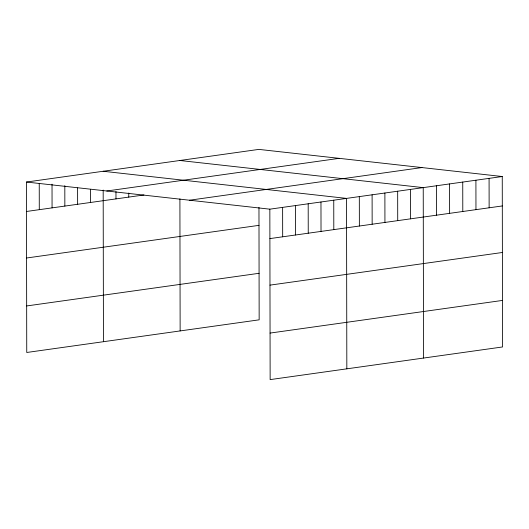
<?xml version="1.0" encoding="UTF-8"?>
<svg xmlns="http://www.w3.org/2000/svg" width="529" height="529" viewBox="0 0 529 529"><rect width="100%" height="100%" fill="white"/><g stroke="black" fill="none" stroke-linecap="round" stroke-linejoin="round"><path stroke-width="0.79" d="M258.965 207.388L259.157 319.827L26.748 352.479L26.45 182.042L258.86 149.39L502.252 176.521L502.55 346.958L270.14 379.61L269.843 209.173L502.252 176.521M106.772 190.995L339.182 158.343M26.503 211.468L143.941 194.97M189.521 200.22L421.93 167.567M26.582 258L258.992 225.347M269.896 238.599L502.305 205.946M26.668 305.947L259.078 273.295M269.975 285.131L502.385 252.485M270.054 333.078L502.471 300.426M179.84 160.492L423.233 187.623L423.531 358.06M103.148 171.264L346.535 198.401L346.832 368.839M26.45 182.042L269.843 209.173M489.08 178.372L489.133 207.798M475.915 180.224L475.961 209.649M462.743 182.075L462.796 211.501M449.571 183.92L449.624 213.352M436.405 185.772L436.451 215.197M410.451 189.422L410.504 218.847M397.669 191.214L397.722 220.639M384.887 193.012L384.933 222.438M372.105 194.804L372.151 224.236M359.317 196.603L359.37 226.028M333.753 200.193L333.806 229.619M320.971 201.992L321.024 231.418M308.189 203.784L308.242 233.21M295.407 205.583L295.46 235.008M282.625 207.375L282.678 236.807M179.906 198.897L180.138 330.929M128.752 193.012L128.765 197.099M115.97 191.538L115.977 198.897M103.181 190.063L103.446 341.701M90.393 189.408L90.413 202.488M77.604 187.934L77.631 204.287M64.816 185.646L64.849 206.079M52.027 184.171L52.067 207.877M39.239 183.517L39.285 209.669"/></g></svg>
